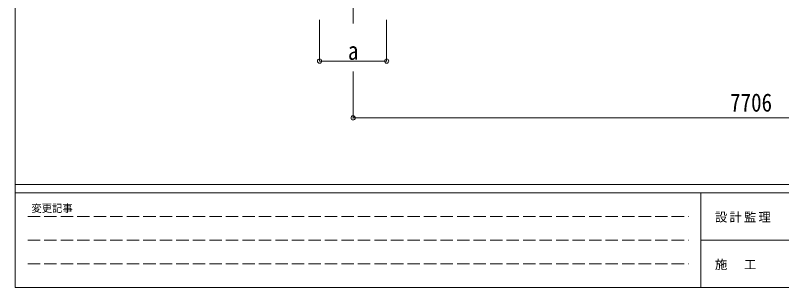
# Model space of a CAD drawing. Units: millimetres at full size; details may follow other scales. Extents: x -11243 to 11243, y -7760 to 7760.
# Drawn here: x -11243 to -3817, y -7760 to -5122 of the extents above; entities that cross this region are included whole.
import ezdxf
from ezdxf.enums import TextEntityAlignment as Align

# ---------------------------------------------------------------- set-up
doc = ezdxf.new("R2010")
doc.units = ezdxf.units.MM
doc.header["$LTSCALE"] = 40
doc.header["$PDMODE"] = 32
doc.header["$PDSIZE"] = 40
doc.linetypes.add('CHAIN1', pattern=[8, 5, -1, 1, -1])
doc.linetypes.add('DASHED3', pattern=[4, 3, -1])
for name, color, linetype, lineweight in [('0-1_本体', 5, 'CHAIN1', 9), ('0-6_OTH_LINE', 6, 'Continuous', 9), ('F-0_240', 7, 'Continuous', 9)]:
    doc.layers.add(name, color=color, linetype=linetype, lineweight=lineweight)
doc.styles.add('ＭＳ ゴシック', font='')
doc.styles.get('ＭＳ ゴシック').set_extended_font_data('MS Gothic')

msp = doc.modelspace()

# ---------------------------------------------------------------- linework, layer by layer
at = {"layer": '0-1_本体'}
for p, q in [((-7969.61, -5161.28), (-7969.61, -1695.37)), ((-7969.61, -4759.56), (-7969.61, -5201.95))]:
    msp.add_line(p, q, dxfattribs=at)
at = {"layer": '0-6_OTH_LINE'}
for p, q in [((-8294.61, -5565.5), (-8294.61, -5165.51)), ((-7644.61, -5565.5), (-7644.61, -5165.51)), ((-8294.61, -5565.5), (-7644.61, -5565.5)), ((-7969.61, -6115.51), (-7969.61, -5665.51)), ((-7969.61, -6115.51), (-263.61, -6115.51))]:
    msp.add_line(p, q, dxfattribs=at)
for p in [(-8294.61, -5565.5), (-7644.61, -5565.5), (-7969.61, -6115.51)]:
    msp.add_point(p, dxfattribs=at)
at = {"layer": 'F-0_240', "color": 5}
for p, q in [((-11242.74, 7760), (-11242.74, -7760)), ((-11242.74, -6760), (10677.26, -6760)), ((-11242.74, -6840), (7121.58, -6840)), ((-4598.42, -6840), (-4598.42, -7760)), ((-4598.42, -7300), (3601.58, -7300)), ((-11242.74, -7760), (10677.26, -7760))]:
    msp.add_line(p, q, dxfattribs=at)
at = {"layer": 'F-0_240', "color": 4, "linetype": 'DASHED3'}
for p, q in [((-11122.75, -7070), (-4718.42, -7070)), ((-11122.75, -7300), (-4718.42, -7300)), ((-11122.75, -7530), (-4718.42, -7530))]:
    msp.add_line(p, q, dxfattribs=at)

# ---------------------------------------------------------------- texts
at = {"layer": '0-6_OTH_LINE', "color": 7, "style": 'ＭＳ ゴシック', "width": 0.85}
for s, p in [('a', (-8019.61, -5605.5)), ('7706', (-4316.61, -6107.51))]:
    msp.add_text(s, height=176, dxfattribs=at).set_placement(p, align=Align.BOTTOM_LEFT)
at = {"layer": 'F-0_240', "style": 'ＭＳ ゴシック'}
msp.add_text('変更記事', height=73.31, dxfattribs=at).set_placement((-11086.44, -7050), align=Align.BOTTOM_LEFT)
at = {"layer": 'F-0_240', "char_height": 87.98, "attachment_point": 7, "style": 'ＭＳ ゴシック'}
for s, insert in [('\\T1.17;設計監理', (-4463.32, -7130)), ('\\T1.17;施\u3000工', (-4463.32, -7590))]:
    msp.add_mtext(s, dxfattribs=dict(at, insert=insert))

doc.saveas('drawing.dxf')
